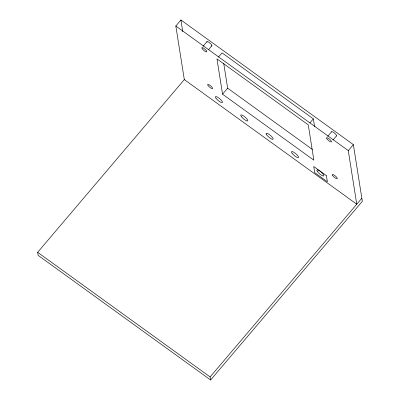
<?xml version="1.0" encoding="UTF-8"?>
<svg xmlns="http://www.w3.org/2000/svg" width="400" height="400" viewBox="0 0 400 400"><rect width="100%" height="100%" fill="white"/><g stroke="black" fill="none" stroke-linecap="round" stroke-linejoin="round"><path stroke-width="0.6" d="M175.82 25.995L348.27 150.62L356.76 204.215L184.31 79.59L175.82 25.995L180.915 20L353.36 144.625L362.335 201.285L210.6 380L38.15 255.375L37.665 252.31L184.56 79.3M203.035 46.305L206.955 41.69M208.74 49.49L211.875 45.8M218.53 57.03L222.055 52.88L313.35 118.855L314.605 126.775M222.555 94.195L216.96 58.875L308.26 124.855L313.85 160.175L222.555 94.195L227.645 88.2L223.695 63.23M309.825 123.01L313.35 118.855M327.68 136.38L331.595 131.765M332.99 140.03L336.52 135.875M348.27 150.62L353.36 144.625M210.6 380L210.11 376.935L361.85 198.215M227.645 88.2L312.385 149.44M37.665 252.31L210.11 376.935M180.915 20L182.765 31.705M207.05 42.315A3.205 0.83 40.3 0 1 209.875 43.045A3.205 0.83 40.3 0 1 211.315 45.875M331.56 132.015A3.205 0.83 40.3 0 1 334.52 133.12A3.205 0.83 40.3 0 1 336.315 135.985M326.41 175.655L313.73 166.495L314.7 172.625L327.38 181.79L326.41 175.655M241.34 116.57A4.56 1.185 40.3 0 0 247.49 121.015A4.56 1.185 40.3 0 0 244.01 116.215A4.56 1.185 40.3 0 0 241.34 116.57M266.7 134.9A4.56 1.185 40.3 0 0 272.85 139.34A4.56 1.185 40.3 0 0 269.37 134.545A4.56 1.185 40.3 0 0 266.7 134.9M292.06 153.225A4.56 1.185 40.3 0 0 298.21 157.67A4.56 1.185 40.3 0 0 294.73 152.87A4.56 1.185 40.3 0 0 292.06 153.225M317.425 171.55A4.56 1.185 40.3 0 0 323.57 175.995A4.56 1.185 40.3 0 0 320.09 171.2A4.56 1.185 40.3 0 0 317.425 171.55M215.98 98.245A4.56 1.185 40.3 0 0 222.13 102.69A4.56 1.185 40.3 0 0 218.65 97.89A4.56 1.185 40.3 0 0 215.98 98.245M202.255 48.785A3.205 0.83 40.3 0 0 206.58 51.91A3.205 0.83 40.3 0 0 204.13 48.535A3.205 0.83 40.3 0 0 202.255 48.785M326.9 138.86A3.205 0.83 40.3 0 0 331.22 141.985A3.205 0.83 40.3 0 0 328.775 138.61A3.205 0.83 40.3 0 0 326.9 138.86M332.725 175.65A3.205 0.83 40.3 0 0 337.05 178.775A3.205 0.83 40.3 0 0 334.6 175.405A3.205 0.83 40.3 0 0 332.725 175.65M208.08 85.575A3.205 0.83 40.3 0 0 212.405 88.7A3.205 0.83 40.3 0 0 209.955 85.325A3.205 0.83 40.3 0 0 208.08 85.575"/></g></svg>
